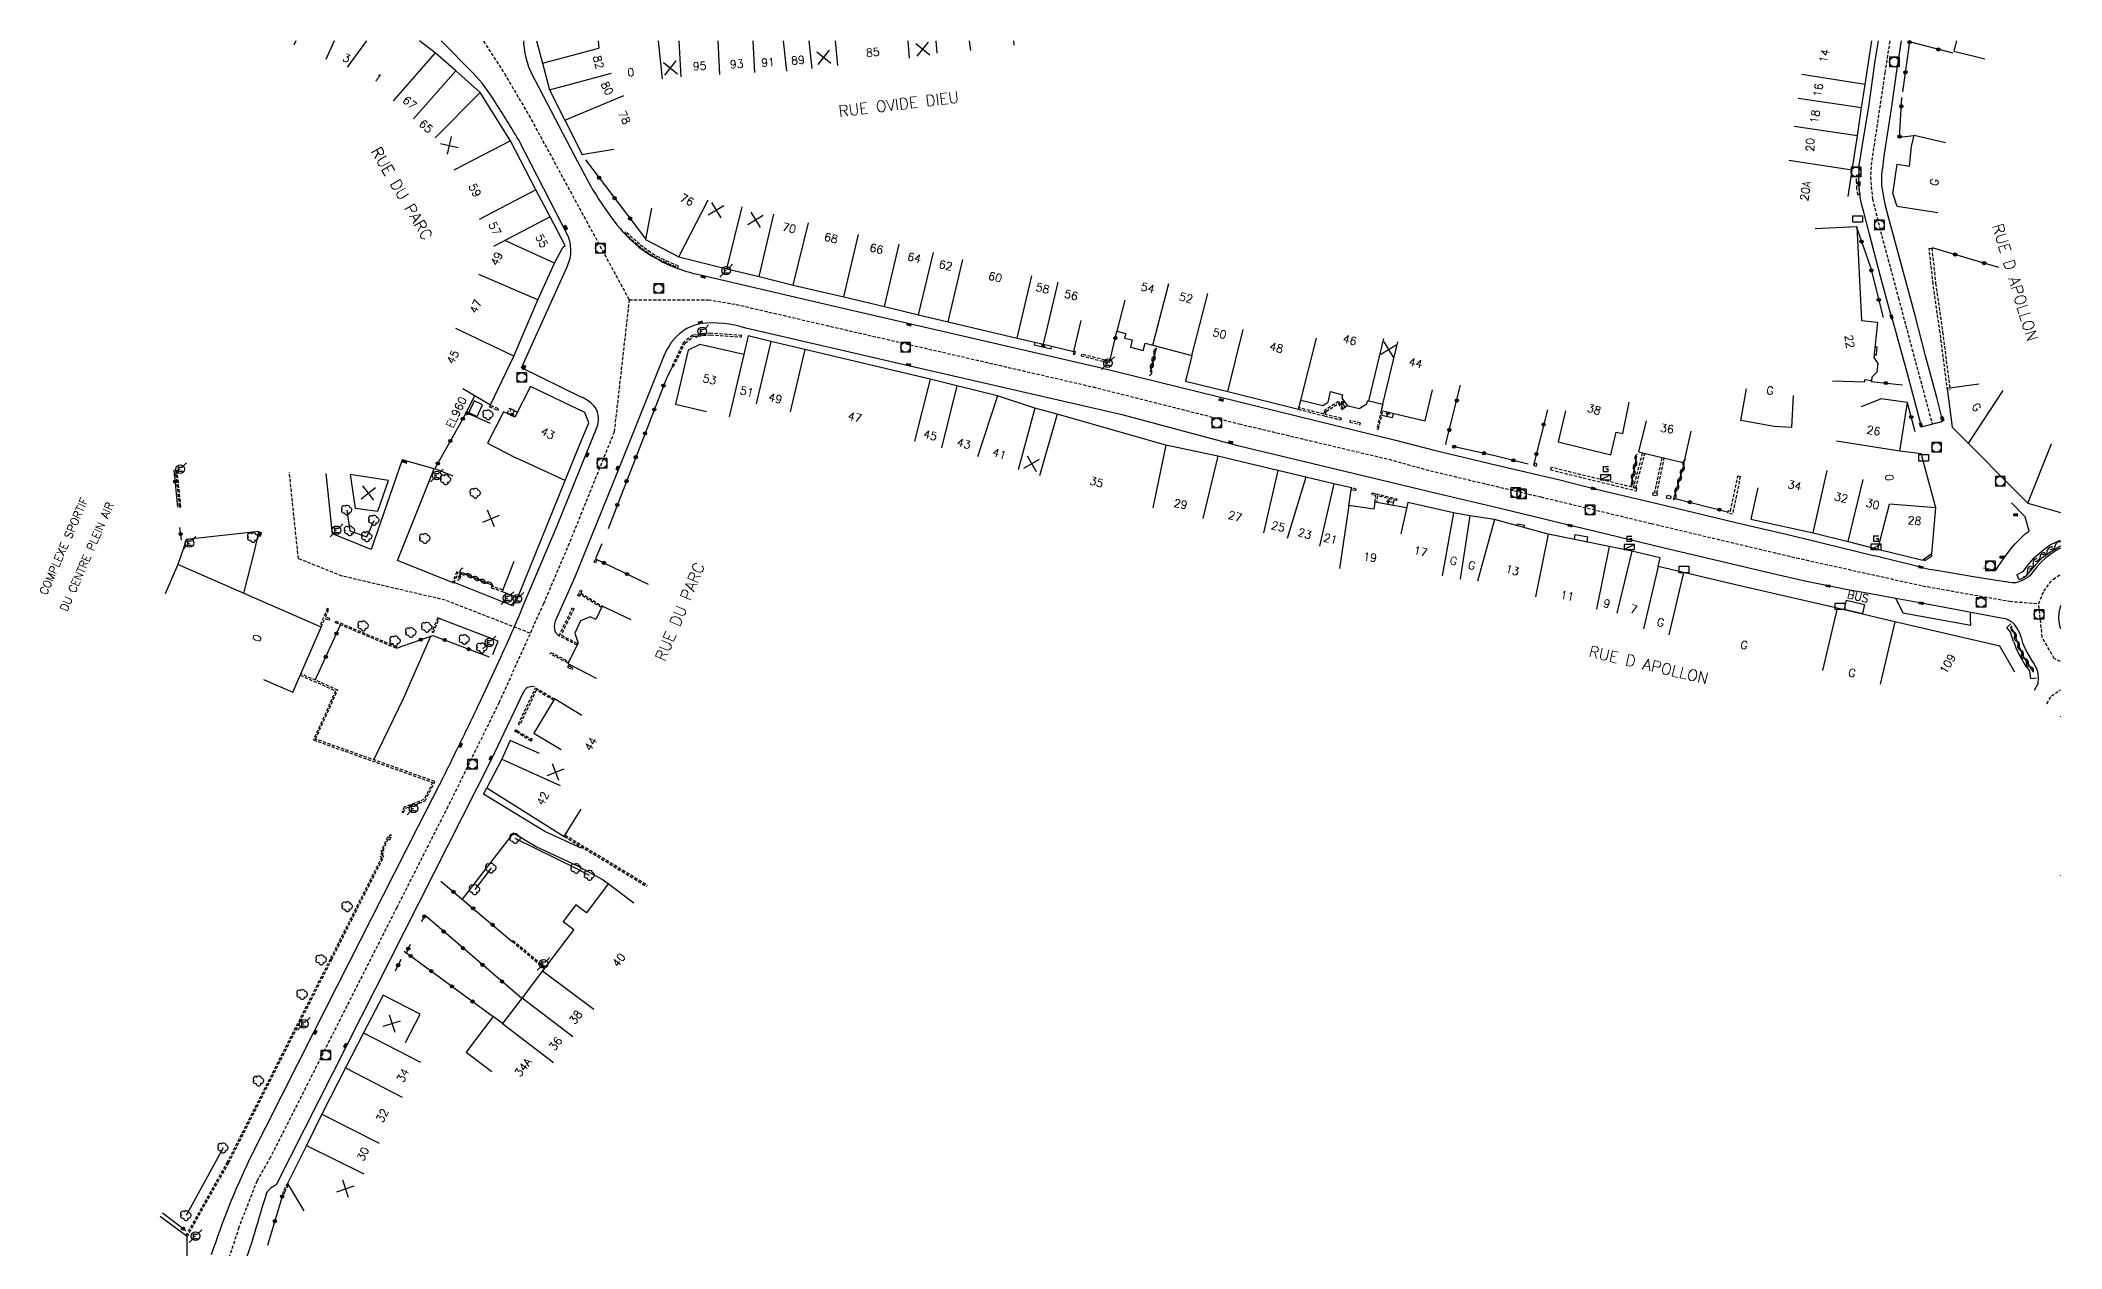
# Model space of a CAD drawing. Header units: millimetres. Extents: x 114000 to 119599, y 121000 to 124063.
# Drawn here: x 114684.4 to 115000.2, y 121811.2 to 122000.1 of the extents above; entities that cross this region are included whole.
import ezdxf
from ezdxf.enums import TextEntityAlignment as Align

# ---------------------------------------------------------------- set-up
doc = ezdxf.new("R2010")
doc.units = ezdxf.units.MM
doc.linetypes.add('DASHED', pattern=[0.75, 0.5, -0.25])
doc.layers.get('0').update_dxf_attribs({"linetype": 'CONTINUOUS'})
for name, color, linetype in [('W0001', 6, 'DASHED'), ('W0008', 7, 'CONTINUOUS'), ('W0100', 7, 'CONTINUOUS'), ('W0105', 7, 'CONTINUOUS'), ('W0112', 1, 'DASHED'), ('W0300', 7, 'CONTINUOUS'), ('W0302', 3, 'CONTINUOUS'), ('W0310', 3, 'CONTINUOUS'), ('W0322', 7, 'CONTINUOUS'), ('W0334', 7, 'CONTINUOUS'), ('W0400', 7, 'CONTINUOUS'), ('W0420', 7, 'CONTINUOUS'), ('W0432', 7, 'CONTINUOUS'), ('W0471', 7, 'CONTINUOUS'), ('W0984', 7, 'CONTINUOUS'), ('W0989', 7, 'CONTINUOUS'), ('W0991', 7, 'CONTINUOUS'), ('W1102', 7, 'CONTINUOUS'), ('W1471', 7, 'CONTINUOUS')]:
    doc.layers.add(name, color=color, linetype=linetype)
doc.styles.get("Standard").update_dxf_attribs({"font": 'romans.shx', "width": 0.85})

# ---------------------------------------------------------------- blocks, each defined once
blk = doc.blocks.new('T400')
for p, q in [((-0.15, 0.3), (0.15, 0.3)), ((-0.15, -0.25), (-0.15, 0.3)), ((-0.15, 0.15), (0.15, 0.15)), ((-0.15, 0), (0.15, 0)), ((0.15, 0.3), (0.15, -0.25)), ((-0.15, -0.15), (0.15, -0.15)), ((-0.15, -0.25), (-0.15, -0.3)), ((-0.15, -0.3), (0.15, -0.3)), ((0.15, -0.3), (0.15, -0.25))]:
    blk.add_line(p, q)
blk = doc.blocks.new('T420')
for p, q in [((0.75, 0.75), (-0.75, 0.75)), ((-0.75, 0.75), (-0.75, -0.75)), ((0.75, 0.75), (0.75, -0.75)), ((0.75, -0.75), (-0.75, -0.75))]:
    blk.add_line(p, q)
blk.add_ellipse((0, 0), major_axis=(-0.53, 0.53), ratio=1, start_param=3.926991, end_param=10.210176)
blk = doc.blocks.new('T471')
for p, q in [((-0.333334, 0.333334), (-0.333334, -0.333334)), ((-0.333334, 0.333334), (0.333334, 0.333334)), ((-0.333334, 0), (0, 0)), ((0.500001, 0.500001), (1.000002, 1.000002)), ((-0.500001, -0.500001), (-1.000002, -1.000002)), ((-0.333334, -0.333334), (0.333334, -0.333334))]:
    blk.add_line(p, q)
blk.add_ellipse((0, 0), major_axis=(0.471405, 0.471405), ratio=1, start_param=5.4977871438, end_param=11.780972451)
blk = doc.blocks.new('T300')
for p, q in [((-0.8, 0.51), (-0.86, 0.34)), ((-0.86, 0.34), (-0.86, 0.17)), ((-0.86, 0.17), (-0.74, 0.06)), ((-0.69, 0.63), (-0.8, 0.51)), ((-0.8, -0.06), (-0.74, 0.06)), ((-0.74, 0.06), (-0.69, 0.11)), ((-0.57, 0.69), (-0.69, 0.63)), ((-0.46, 0.69), (-0.57, 0.69)), ((-0.29, 0.63), (-0.46, 0.69)), ((-0.29, 0.63), (-0.17, 0.74)), ((-0.23, 0.57), (-0.29, 0.63)), ((-0.17, 0.74), (-0.06, 0.8)), ((-0.06, 0.8), (0.06, 0.8)), ((0.06, 0.8), (0.23, 0.74)), ((0.23, 0.74), (0.34, 0.63)), ((0.34, 0.63), (0.4, 0.51)), ((0.46, 0.46), (0.34, 0.46)), ((0.4, 0.51), (0.4, 0.46)), ((0.57, 0.4), (0.46, 0.46)), ((0.57, 0.4), (0.69, 0.29)), ((0.69, 0.29), (0.74, 0.17)), ((0.74, 0.06), (0.69, -0.17)), ((0.74, 0.17), (0.74, 0.06)), ((-0.8, -0.17), (-0.8, -0.06)), ((-0.8, -0.23), (-0.8, -0.17)), ((-0.74, -0.34), (-0.8, -0.23)), ((-0.69, -0.4), (-0.74, -0.34)), ((-0.51, -0.46), (-0.69, -0.4)), ((-0.4, -0.46), (-0.51, -0.46)), ((-0.4, -0.46), (-0.34, -0.46)), ((-0.34, -0.46), (-0.34, -0.4)), ((-0.34, -0.51), (-0.34, -0.46)), ((-0.29, -0.63), (-0.34, -0.51)), ((-0.17, -0.74), (-0.29, -0.63)), ((-0.06, -0.8), (-0.17, -0.74)), ((0.06, -0.8), (-0.06, -0.8)), ((0.17, -0.74), (0.06, -0.8)), ((0.23, -0.69), (0.17, -0.74)), ((0.29, -0.46), (0.23, -0.46)), ((0.29, -0.63), (0.23, -0.69)), ((0.46, -0.4), (0.29, -0.46)), ((0.34, -0.51), (0.29, -0.63)), ((0.34, -0.51), (0.34, -0.46)), ((0.57, -0.34), (0.46, -0.4)), ((0.63, -0.29), (0.57, -0.34)), ((0.69, -0.17), (0.63, -0.29))]:
    blk.add_line(p, q)
blk = doc.blocks.new('t322o')
at = {"color": 0, "linetype": 'Continuous'}
for radius in [0.25, 0.15]:
    blk.add_circle((0, 0), radius, dxfattribs=at)
blk = doc.blocks.new('t991o')
at = {"color": 0, "linetype": 'Continuous'}
for p, q in [((-1, 1), (1, -1)), ((-1, -1), (1, 1))]:
    blk.add_line(p, q, dxfattribs=at)
blk = doc.blocks.new('t310o')
at = {"color": 0, "linetype": 'Continuous'}
for centre, start, end in [((-0.5, 0.38), 216.8699, 323.1304), ((0.5, -0.37), 36.8699, 143.1303)]:
    blk.add_arc(centre, 0.625, start, end, dxfattribs=at)
blk = doc.blocks.new('T432')
at = {"flags": 128}
for points in [[(0.8, 0.8), (-0.8, 0.8)], [(-0.8, 0.8), (-0.8, 0)], [(0.8, 0.8), (-0.8, 0)], [(-0.8, 0), (0.8, 0)], [(-0.4, 2.1), (-0.4, 1.3)], [(-0.4, 1.3), (0.4, 1.3)], [(-0.39, 2.1), (0.41, 2.1)], [(0, 1.7), (0.4, 1.7)], [(0.4, 1.3), (0.4, 1.7)], [(0.8, 0), (0.8, 0.8)]]:
    blk.add_lwpolyline(points, dxfattribs=at)
blk = doc.blocks.new('T1471')
at = {"color": 0, "linetype": 'Continuous', "flags": 128}
blk.add_lwpolyline([(-0.75, -0.5), (-0.75, 0.5), (0.75, 0.5), (0.75, -0.5), (-0.75, -0.5)], dxfattribs=at)

msp = doc.modelspace()

# ---------------------------------------------------------------- linework, layer by layer
at = {"layer": 'W0001'}
for points in [[(114753.59, 122000), (114756.86, 121994.9), (114760.69, 121988.39), (114776.36, 121959.54), (114774.01, 121938.87), (114766.98, 121921.44), (114762.97, 121912.03), (114756.02, 121896.57), (114748.04, 121880.32), (114740.04, 121864.54), (114726.15, 121837.06), (114720.29, 121825.47), (114718.19, 121821.78), (114715.37, 121814.52), (114713.36, 121808.34)], [(114973.31, 122000), (114972.57, 121995.14), (114970.47, 121981.08), (114970.29, 121978.72), (114970.6, 121975.32), (114972.06, 121969.54), (114974.66, 121959.85), (114977.34, 121949.8), (114979.96, 121940.11)], [(114776.36, 121959.54), (114788.72, 121959.55), (114793.09, 121958.82), (114805.63, 121955.89), (114848.86, 121945.91), (114871.68, 121940.14), (114895.04, 121934.6), (114901.56, 121932.81)], [(114901.56, 121932.81), (114918.79, 121928.72), (114936.08, 121924.57), (114958.76, 121919.19), (114978.44, 121914.83), (114992.05, 121912.41), (114996.59, 121912.04), (114997.38, 121914), (114998.82, 121915.88), (115000, 121916.63)], [(114760.89, 121907.42), (114747.61, 121912.59), (114731.49, 121916.35), (114724.68, 121919.08), (114723.26, 121932.52)], [(115000, 121903), (114999.02, 121903.45), (114997.13, 121906.79), (114996.59, 121912.05)], [(114997.87, 121896.4), (114998.56, 121897.63), (115000, 121898.59)]]:
    msp.add_lwpolyline(points, dxfattribs=at)
at = {"layer": 'W0008', "flags": 128}
for points in [[(114711.12, 121810.28, -0.0328), (114717.09, 121825.24), (114727.1, 121845.04), (114743.39, 121877.21), (114746.71, 121883.69, 0.0009), (114749.83, 121889.99, 0.0062), (114752.91, 121896.39), (114756.28, 121903.67, 0.0066), (114758.6, 121908.83, 0.0034), (114759.92, 121911.96), (114765.08, 121924.08), (114771.44, 121939.94, 0.2559), (114770.85, 121942.96, 0.1102), (114768.87, 121944.34), (114759.55, 121948.9), (114766.6, 121964.58, 0.0928), (114767.26, 121966.96, 0.0729), (114766.91, 121969.29), (114759.04, 121984.6, 0.0086), (114755.31, 121990.63, 0.0513), (114752.03, 121994.91), (114746.96, 122000, 0.0442)], [(114759.9, 122000, 0.027527), (114759.85, 121999.6, 0.1162), (114761.62, 121993.95), (114767.86, 121981.93), (114770.32, 121977.34, 0.0252), (114774, 121971.83, 0.0598), (114777.87, 121967.78, 0.109579), (114787.01, 121963.53), (114809.32, 121958.34), (114849.7, 121949.03), (114896.1, 121937.57), (114902.12, 121936.01)], [(114901, 121929.6), (114871.65, 121936.68), (114853.57, 121941.51), (114820.02, 121949.23), (114794.57, 121955.13, 0.1036), (114787.57, 121955.83, 0.1055), (114784.73, 121954.64, 0.1421), (114781.73, 121950.61), (114774.72, 121933.18), (114767.87, 121916.19), (114764.77, 121909.3, 0.1557), (114764.76, 121907.71, 0.136544), (114765.43, 121907.01)], [(114761.59, 121899.03, 0.1421), (114760.45, 121898.92, 0.1503), (114759.82, 121898.16), (114754.78, 121887.61), (114741.24, 121860.85), (114732.17, 121842.89), (114721.2, 121821.18, 0.1135), (114719.71, 121819.94, 0.0089), (114717.82, 121813.61, -0.0027), (114715.81, 121807.53, 0.137844)]]:
    msp.add_lwpolyline(points, format="xyb", dxfattribs=at)
at = {"layer": 'W0008'}
for points in [[(114973.5, 121957.24), (114971.87, 121963.16), (114970.09, 121969.99), (114969.24, 121973.26), (114968.97, 121974.33), (114968.76, 121975.34), (114968.6, 121976.41), (114968.52, 121977.04), (114968.5, 121977.71), (114968.48, 121978.21), (114968.47, 121978.9), (114968.51, 121979.68), (114968.56, 121980.64), (114968.7, 121981.41), (114968.9, 121982.87), (114970.02, 121989.73), (114971.05, 121996.87), (114971.54, 122000)], [(114975.08, 122000), (114974.43, 121995.72), (114973.53, 121989.37), (114972.46, 121982.37), (114972.29, 121981.14), (114972.17, 121979.99)], [(114973.5, 121957.24), (114973.59, 121956.91), (114975.8, 121948.79), (114978.18, 121940), (114978.27, 121939.67), (114981.64, 121940.55), (114981.52, 121940.94), (114980.66, 121944.25), (114978.89, 121950.79), (114977.29, 121957.07), (114974.93, 121965.74), (114973.18, 121972.27), (114972.66, 121974.24), (114972.37, 121975.61), (114972.16, 121976.82), (114972.1, 121977.4), (114972.08, 121977.91), (114972.08, 121978.54), (114972.07, 121979.12), (114972.17, 121979.99)], [(114902.12, 121936.01), (114911.91, 121933.68), (114921.74, 121931.37), (114927, 121930.03), (114938.46, 121927.35), (114949.28, 121924.75), (114957.13, 121922.9), (114960.16, 121922.18), (114970.96, 121919.51)], [(114993.84, 121906.75), (114993.67, 121907.3), (114993.44, 121907.8), (114993.19, 121908.28), (114992.87, 121908.74), (114992.45, 121909.13), (114991.95, 121909.43), (114991.46, 121909.64), (114990.71, 121909.78), (114986.01, 121910.65), (114978.25, 121912.12), (114974.25, 121912.83), (114970.05, 121913.61), (114967.02, 121914.16), (114964.68, 121914.62), (114963.68, 121914.8), (114960.33, 121915.51), (114954.85, 121916.77), (114946.93, 121918.61), (114937.87, 121920.79), (114927.36, 121923.33), (114923.38, 121924.25), (114912.46, 121926.91), (114902.73, 121929.2), (114901, 121929.6)], [(114987.94, 121917.64), (114989.91, 121917.25), (114990.06, 121917.53), (114990.83, 121918.67), (114991.43, 121919.57), (114992.3, 121920.67), (114992.93, 121921.38), (114993.65, 121922.11), (114994.46, 121922.93), (114995.09, 121923.39), (114994.48, 121925.61), (114992.35, 121927.79)], [(115000, 121920.71), (114999.32, 121920.34), (114998.52, 121919.81), (114997.68, 121919.18), (114996.98, 121918.51), (114996.34, 121917.84), (114995.69, 121917.03), (114995.33, 121916.57), (114994.93, 121916.17), (114994.49, 121915.91), (114994.02, 121915.65), (114993.47, 121915.46), (114992.97, 121915.31), (114992.43, 121915.28), (114989.3, 121915.74), (114986.11, 121916.28), (114980.63, 121917.2), (114979.49, 121917.37), (114978.61, 121917.59), (114978.14, 121917.75), (114970.96, 121919.51)], [(114974.24, 121912.82), (114975.35, 121910.61), (114985.96, 121908.7), (114985.91, 121909.51), (114985.91, 121910.49), (114985.97, 121910.63)], [(115000, 121911.73), (114999.71, 121910.68), (114999.68, 121909.65), (114999.83, 121908.58), (115000, 121908.14)], [(114993.84, 121906.75), (114994.07, 121905.9), (114994.48, 121904.96), (114994.89, 121904.17), (114995.46, 121903.2), (114995.9, 121902.6), (114996.14, 121902.12), (114996.33, 121901.59), (114996.44, 121901.09), (114996.48, 121900.54), (114996.43, 121899.5), (114995.86, 121898.46)], [(115000, 121894.45), (114999.94, 121894.33)]]:
    msp.add_lwpolyline(points, dxfattribs=at)
at = {"layer": 'W0008', "flags": 128}
for points in [[(114748.77, 121915.36), (114743.92, 121917.27), (114740.15, 121918.8), (114745.9, 121933.12), (114740.91, 121934.54), (114736.07, 121920.5), (114729.99, 121922.94), (114728.99, 121932.36)], [(114716.14, 121913.66), (114717.87, 121920.41), (114718.52, 121923.31), (114707.2, 121922.07), (114705.85, 121918.15)], [(114758.96, 121913.01), (114758.13, 121911.69), (114749.03, 121915.34)], [(114755.04, 121904.09), (114755.9, 121906.16), (114746.67, 121909.71)]]:
    msp.add_lwpolyline(points, dxfattribs=at)
at = {"layer": 'W0100'}
for p, q in [((114964.37, 121946.88), (114969.37, 121946.74)), ((114757.91, 121942.47), (114758.89, 121941.97)), ((114887.93, 121942.53), (114888.53, 121943)), ((114968.9, 121942.88), (114971.9, 121944.08)), ((114895.81, 121928.27), (114895.66, 121927.42)), ((114966.49, 121912.6), (114966.17, 121911.17)), ((114966.17, 121911.17), (114969.04, 121910.5))]:
    msp.add_line(p, q, dxfattribs=at)
at = {"layer": 'W0100', "flags": 128}
for points in [[(114750.36, 121945.65), (114754.68, 121943.12), (114758.31, 121950.75), (114762.08, 121959.55), (114764.7, 121965.29), (114766.01, 121967.74), (114766.36, 121968.03), (114764.01, 121972.53), (114761.79, 121976.73), (114757.82, 121984.39), (114753.1, 121991.95), (114749.29, 121995.32), (114746.07, 121998.15), (114743.58, 122000)], [(114761.86, 122000), (114762.79, 121996.52), (114763.93, 121992.37), (114766.3, 121987.63), (114769.02, 121982.24), (114769.2, 121982.33), (114773.95, 121983.1)], [(114779.84, 121973.85), (114778.89, 121968.94), (114784.13, 121966.25), (114791.59, 121964.38), (114796.65, 121963.17), (114802, 121961.85), (114809.88, 121959.99), (114816.23, 121958.51), (114821.54, 121957.21), (114826.21, 121956.11), (114836.96, 121953.56), (114841.08, 121952.58), (114845.82, 121951.45), (114846.98, 121956.32)], [(114853.78, 121959.49), (114852.54, 121954.65), (114853.95, 121954.29), (114853.77, 121953.56), (114854.96, 121953.27), (114854.66, 121952.11), (114856.66, 121951.59), (114856.98, 121952.74), (114858.19, 121952.43), (114864.25, 121950.84), (114863.28, 121946.81), (114869.91, 121945.19), (114880.93, 121942.43), (114881.3, 121943.85), (114884.73, 121943.03), (114885.57, 121943.54), (114885.96, 121945.18), (114887.83, 121944.7), (114887.71, 121944.17), (114888.53, 121943), (114890.39, 121942.54), (114891.61, 121943.25), (114891.74, 121943.76), (114891.91, 121943.76), (114894.09, 121943.23), (114893.85, 121942.23), (114900.72, 121940.6), (114901.88, 121945.46)], [(114897.79, 121927.04), (114892.86, 121927.91), (114892.7, 121926.82), (114888.81, 121927.4), (114889.23, 121930.15), (114886.43, 121930.78), (114882.07, 121931.81), (114877.73, 121932.84), (114868.35, 121935.09), (114860.2, 121936.79), (114843.24, 121941.65), (114839.75, 121942.6), (114833.89, 121944.51), (114827.56, 121946.09), (114823.36, 121947.14), (114803.81, 121951.78), (114798.48, 121953.03), (114794.97, 121953.88), (114794.29, 121950.98), (114787.42, 121952.56), (114785.56, 121951.65), (114783.57, 121943.21), (114788.44, 121942.06)], [(114839.75, 121952.9), (114839.66, 121952.5), (114842.3, 121951.85), (114842.4, 121952.27)], [(114758.34, 121918.62), (114756.52, 121913.96), (114758.96, 121913.01), (114766.36, 121931.3), (114768.44, 121936.43), (114770.05, 121940.32), (114769.41, 121941.93), (114760.92, 121946), (114758.49, 121941.18), (114756.73, 121942.04), (114754.21, 121937.15), (114758.65, 121934.86)], [(114987.22, 121946.34), (114982.26, 121945.67), (114983.08, 121939.62), (114994.87, 121927.74), (115000, 121926.27)], [(114768.96, 121894.58), (114764.67, 121897.15), (114761.46, 121891.79), (114765.75, 121889.22)], [(114762.33, 121888.61), (114757.77, 121890.66), (114756.44, 121887.71), (114754.14, 121883.25), (114766.22, 121875.66), (114768.88, 121879.89)], [(114741.41, 121843.43), (114743.71, 121847.87), (114737.93, 121850.86), (114734.87, 121844.94), (114732.04, 121839.5), (114728.35, 121832.25), (114725.92, 121827.32), (114722.96, 121821.41), (114725.51, 121817.11)], [(114702.18, 121798.12), (114707.18, 121798.07), (114707.25, 121804.73), (114707.29, 121813.1), (114703.08, 121816.24)]]:
    msp.add_lwpolyline(points, dxfattribs=at)
at = {"layer": 'W0100'}
for points in [[(114966.82, 121975.68), (114967.45, 121979.79), (114968.26, 121985.15), (114968.9, 121989.55), (114969.48, 121993.2), (114970.51, 122000)], [(114983.72, 122000), (114983.34, 121998.41), (114988.19, 121997.23)], [(114980.85, 121973.16), (114974.49, 121974.1), (114973.83, 121976.03), (114973.8, 121976.11), (114974.49, 121980.74), (114976.41, 121980.42), (114976.71, 121983.48), (114977.14, 121985.29), (114982, 121984.11)], [(114961.66, 121970.66), (114968.18, 121970.98), (114968.9, 121956.31)], [(114968.9, 121956.31), (114971.39, 121956.06), (114970.82, 121950.53), (114971.45, 121949.59), (114971.32, 121948.24), (114970.51, 121947.43), (114970.44, 121946.87), (114969.38, 121947.02), (114969.37, 121946.72)], [(114840.98, 121952.17), (114841.08, 121952.58), (114840.74, 121952.37), (114841.29, 121952.24), (114841.08, 121952.58)], [(114958.22, 121944.58), (114957.97, 121939.58), (114955.27, 121939.72), (114950.02, 121940.69), (114950.94, 121945.61)], [(114888.23, 121942.77), (114887.66, 121943.6), (114887.56, 121943.09), (114888.12, 121943.59), (114887.66, 121943.6)], [(114922.67, 121942.16), (114921.48, 121937.31), (114929.74, 121935.28), (114930.58, 121938.85), (114931.59, 121938.65), (114932.6, 121943.54)], [(114952.7, 121930.15), (114951.6, 121925.27), (114961.35, 121923.09), (114966.79, 121921.75), (114971.47, 121920.56), (114978.49, 121918.83), (114978.53, 121918.92), (114979.77, 121919.83), (114979.9, 121919.81), (114980.5, 121927.01), (114978.4, 121934.94), (114978.33, 121935.29), (114978.24, 121935.29), (114978.26, 121935.45), (114974.89, 121935.9), (114976.07, 121943.5), (114971.9, 121944.08)], [(114758.4, 121942.22), (114758, 121941.42), (114758.38, 121941.55), (114757.87, 121941.8), (114758, 121941.42)], [(114895.74, 121941.78), (114895.57, 121941.09), (114893.93, 121941.47)], [(114894.75, 121941.28), (114894.92, 121941.98), (114894.58, 121941.77), (114895.13, 121941.64), (114894.92, 121941.98)], [(114935.26, 121940.64), (114934.08, 121935.78), (114940.59, 121934.21), (114940.91, 121934.08), (114940.95, 121934.18), (114941.18, 121934.12), (114942.3, 121939)], [(114895.74, 121927.84), (114894.76, 121928.05), (114894.98, 121927.71), (114895.09, 121928.27), (114894.76, 121928.05)], [(114992.86, 121901.34), (114990.51, 121905.39), (114974.09, 121909.2), (114965.08, 121911.31), (114949.7, 121914.89), (114941.07, 121916.9), (114937.14, 121917.83), (114937.46, 121919.19), (114933.01, 121920.26), (114929.49, 121920.98), (114919.95, 121922.9), (114911.54, 121925.18), (114907.72, 121925.76), (114905.13, 121926.22), (114898.02, 121927.84), (114896.91, 121922.96)], [(114719.22, 121900.17), (114723.8, 121898.18), (114728.23, 121908.38), (114705.85, 121918.15), (114703.85, 121913.57)], [(114776.65, 121909.49), (114772.14, 121911.65), (114771.14, 121909.57), (114770.28, 121909.96), (114768.73, 121909.34), (114767.85, 121907.4), (114768.39, 121905.85), (114766.77, 121902.68), (114771.22, 121900.4)], [(114966.49, 121912.6), (114969.36, 121911.93), (114969.04, 121910.5)], [(114777.06, 121865.22), (114773.07, 121868.23), (114769.67, 121863.72), (114768.01, 121864.97), (114766.06, 121862.34), (114767.71, 121861.11), (114762.84, 121854.65), (114759.62, 121850.4), (114756.57, 121846.38), (114755.11, 121847.48), (114750.9, 121841.93), (114754.89, 121838.91)], [(114999.93, 121869.53), (115000, 121869.48)]]:
    msp.add_lwpolyline(points, dxfattribs=at)
msp.add_lwpolyline([(114752.6, 121941.32), (114753.45, 121943.1), (114752.14, 121943.72), (114751.29, 121941.94)], close=True, dxfattribs=at)
at = {"layer": 'W0100', "flags": 128}
msp.add_lwpolyline([(114732.76, 121932.25), (114733.56, 121926.95), (114737.11, 121926.51), (114738.74, 121931.27)], close=True, dxfattribs=at)
at = {"layer": 'W0105'}
for p, q in [((114970.99, 121952.21), (114971.34, 121952.18)), ((114971.23, 121950.92), (114971.34, 121952.18)), ((114970.87, 121950.95), (114971.23, 121950.92)), ((114915.07, 121924.22), (114915.14, 121924.54)), ((114915.14, 121924.54), (114916.25, 121924.29)), ((114916.17, 121923.92), (114916.25, 121924.29)), ((114924.04, 121922.07), (114924.17, 121922.84)), ((114924.17, 121922.84), (114926.16, 121922.5)), ((114926.02, 121921.68), (114926.16, 121922.5)), ((114978.64, 121919.01), (114978.82, 121918.74)), ((114979.88, 121919.46), (114978.82, 121918.74)), ((114979.68, 121919.76), (114979.88, 121919.46))]:
    msp.add_line(p, q, dxfattribs=at)
for points in [[(115000, 121921), (114998.3, 121920.04), (114997.03, 121919.1), (114995.98, 121918), (114994.72, 121916.53), (114994.65, 121916.36), (114993.6, 121915.74), (114993.17, 121916.57), (114994.23, 121917.12), (114994.95, 121918.1), (114995.89, 121919.22), (114997.05, 121920.26), (114998.25, 121921.16), (114999.45, 121921.76), (115000, 121921.96)], [(114992.67, 121906.08), (114992.17, 121907.59), (114991.58, 121908.32), (114992.25, 121908.87)], [(114992.7, 121906.09), (114993.08, 121904.95), (114993.63, 121903.88), (114994.43, 121902.45), (114995.13, 121901.54), (114995.3, 121900.33), (114996.24, 121900.45)]]:
    msp.add_lwpolyline(points, dxfattribs=at)
at = {"layer": 'W0112'}
for p, q in [((114968.71, 121975.94), (114968.35, 121975.93)), ((114980.08, 121962.04), (114979.48, 121967.58)), ((114981.57, 121954.5), (114982.73, 121945.44)), ((114917.72, 121933.61), (114918.1, 121933.53)), ((114918.1, 121933.53), (114918.18, 121933.92)), ((114920.31, 121932.96), (114933.72, 121929.68)), ((114933.63, 121930.09), (114935.03, 121935.47)), ((114935.03, 121935.47), (114934.65, 121935.57)), ((114937.7, 121934.84), (114936.52, 121929.39)), ((114933.72, 121929.68), (114933.81, 121930.07)), ((114949.96, 121931.93), (114948.76, 121926.05)), ((114936.27, 121929.04), (114936.96, 121928.87)), ((114936.96, 121928.87), (114937.05, 121929.26)), ((114938.4, 121928.59), (114939.09, 121928.42)), ((114939.09, 121928.42), (114939.18, 121928.81)), ((114948.76, 121926.05), (114948.03, 121926.2)), ((114766.22, 121875.66), (114779.04, 121867.85)), ((114766.36, 121875.87), (114779.19, 121868.05))]:
    msp.add_line(p, q, dxfattribs=at)
for points in [[(114968.71, 121975.94), (114968.54, 121976.92), (114968.49, 121977.98), (114968.49, 121978.97), (114968.14, 121978.96)], [(114968.35, 121975.93), (114968.19, 121976.91), (114968.14, 121977.98), (114968.14, 121978.96)], [(114979.48, 121967.58), (114979.88, 121967.62), (114980.48, 121962.09), (114981.57, 121954.5)], [(114982.34, 121945.38), (114981.17, 121954.45), (114980.08, 121962.04)], [(114757.28, 121941.77), (114757.71, 121942.62), (114757.93, 121942.51), (114757.5, 121941.66)], [(114880.93, 121942.43), (114885.07, 121941.37), (114887.6, 121940.76), (114887.66, 121941), (114885.13, 121941.61), (114885.26, 121942.09), (114887.11, 121943.31), (114887.72, 121942.39), (114887.93, 121942.53), (114887.19, 121943.66), (114885.04, 121942.24), (114884.89, 121941.67), (114880.99, 121942.67)], [(114893.85, 121942.23), (114893.19, 121939.37), (114893.43, 121939.32), (114894.1, 121942.17)], [(114705.46, 121932.98), (114706.07, 121927.16), (114706.32, 121927.18), (114705.7, 121933)], [(114918.18, 121933.92), (114917.8, 121934), (114917.72, 121933.61)], [(114933.81, 121930.07), (114920.4, 121933.34), (114920.31, 121932.96)], [(114934.65, 121935.57), (114933.24, 121930.19), (114933.63, 121930.09)], [(114936.91, 121929.29), (114938.09, 121934.76), (114937.7, 121934.84)], [(114889.19, 121929.9), (114889.9, 121929.7), (114889.97, 121929.94), (114889.23, 121930.15)], [(114948.45, 121926.52), (114949.57, 121932.01), (114949.96, 121931.93)], [(114892.86, 121927.91), (114893.04, 121928.96), (114892.4, 121929.1), (114892.46, 121929.35), (114893.08, 121929.21), (114896.32, 121928.4), (114896.26, 121928.15), (114893.28, 121928.9), (114893.11, 121927.87)], [(114937.05, 121929.26), (114936.36, 121929.43), (114936.27, 121929.04)], [(114939.18, 121928.81), (114938.49, 121928.98), (114938.4, 121928.59)], [(114948.03, 121926.2), (114948.11, 121926.59), (114948.45, 121926.52)], [(114756.62, 121914.19), (114754.9, 121914.77), (114754.82, 121914.53), (114756.52, 121913.96)], [(114772.03, 121911.42), (114768.71, 121913.45), (114768.59, 121913.18), (114768.36, 121913.28), (114768.59, 121913.81), (114768.75, 121914.15), (114768.98, 121914.05), (114768.81, 121913.68), (114772.14, 121911.65)], [(114728.23, 121908.38), (114728.81, 121909.74), (114729.48, 121909.48), (114729.57, 121909.72), (114728.91, 121909.97), (114729.42, 121911.18), (114729.19, 121911.28), (114728, 121908.48)], [(114768.23, 121905.54), (114765.43, 121907.01), (114767.47, 121911.37), (114767.7, 121911.27), (114765.76, 121907.12), (114768.35, 121905.76)], [(114766.81, 121902.76), (114764.01, 121904.19), (114764.12, 121904.42), (114766.92, 121902.98)], [(114766.96, 121902.58), (114766.73, 121902.11), (114767.44, 121901.75), (114767.55, 121901.97), (114767.06, 121902.22), (114767.19, 121902.46)], [(114724.97, 121900.86), (114730.49, 121898.41), (114727.01, 121890.73), (114745.64, 121884.09), (114744.3, 121881.4), (114741.24, 121880.26), (114740.85, 121879.5), (114741.07, 121879.38), (114741.42, 121880.06), (114744.48, 121881.2), (114745.99, 121884.23), (114727.35, 121890.87), (114730.82, 121898.54), (114725.06, 121901.09)], [(114764.54, 121896.93), (114761.84, 121898.55), (114761.82, 121898.52), (114759.29, 121893.1), (114759.06, 121893.21), (114761.6, 121898.63), (114761.74, 121898.89), (114764.67, 121897.15)], [(114707.29, 121813.1), (114713.79, 121824.64), (114729.86, 121856.35), (114738.03, 121872.53), (114737.77, 121872.65), (114738.1, 121873.36), (114737.89, 121873.45), (114738.7, 121875.23), (114738.97, 121875.11), (114739.25, 121875.79), (114739.02, 121875.89), (114738.83, 121875.44), (114738.58, 121875.56), (114737.56, 121873.33), (114737.76, 121873.23), (114737.43, 121872.53), (114737.69, 121872.41), (114729.64, 121856.46), (114713.57, 121824.76), (114707.09, 121813.25)], [(114763.09, 121854.98), (114758.05, 121859.21), (114758.21, 121859.4), (114763.24, 121855.18)], [(114722.96, 121821.41), (114722.3, 121820.14), (114722.26, 121819.86), (114722.51, 121819.83), (114722.54, 121820.06), (114723.11, 121821.16)]]:
    msp.add_lwpolyline(points, dxfattribs=at)
for points in [[(114775.68, 121969.99), (114776.2, 121969.49), (114776.73, 121968.99), (114777.27, 121968.5), (114777.81, 121968.03), (114778.37, 121967.57), (114778.95, 121967.13), (114779.55, 121966.73), (114780.25, 121966.3), (114780.97, 121965.91), (114781.71, 121965.56), (114782.46, 121965.22), (114783.21, 121964.9), (114783.97, 121964.59), (114784.07, 121964.82), (114783.31, 121965.13), (114782.56, 121965.45), (114781.81, 121965.78), (114781.08, 121966.14), (114780.37, 121966.52), (114779.68, 121966.94), (114779.1, 121967.34), (114778.53, 121967.77), (114777.97, 121968.22), (114777.43, 121968.69), (114776.9, 121969.18), (114776.37, 121969.67), (114775.85, 121970.17)], [(114783.29, 121949.09), (114785.08, 121952.78), (114786.38, 121953.78), (114789.09, 121954.06), (114793.92, 121953.73), (114793.94, 121953.98), (114789.09, 121954.31), (114786.29, 121954.02), (114784.88, 121952.94), (114783.07, 121949.2)], [(114845.83, 121951.45), (114845.73, 121951.05), (114845.98, 121950.99), (114846.07, 121951.39)], [(114851.41, 121949.91), (114847.04, 121951.04), (114846.98, 121950.79), (114851.35, 121949.67)], [(114754.51, 121942.83), (114755.82, 121942.25), (114755.92, 121942.48), (114754.61, 121943.06)], [(114890.62, 121940.27), (114889, 121940.68), (114888.94, 121940.43), (114890.56, 121940.03)], [(114771.29, 121918.86), (114771.11, 121918.41), (114770.88, 121918.5), (114771.05, 121918.95)], [(114749.42, 121916.99), (114748.77, 121915.36), (114749, 121915.27), (114749.66, 121916.9)], [(114739.92, 121905.07), (114730.4, 121909.09), (114730.5, 121909.32), (114740.02, 121905.3)], [(114745.76, 121907.55), (114746.67, 121909.71), (114746.44, 121909.81), (114745.53, 121907.64)], [(114758.47, 121892.06), (114758.63, 121892.32), (114758.93, 121892.17), (114760.94, 121890.88), (114761.01, 121890.99), (114761.22, 121890.85), (114761.01, 121890.54), (114758.81, 121891.95), (114758.72, 121891.99), (114758.69, 121891.93)]]:
    msp.add_lwpolyline(points, close=True, dxfattribs=at)
at = {"layer": 'W0302', "flags": 128}
for points in [[(114732.25, 121926.65), (114732.71, 121923.42), (114735.39, 121922.5), (114736.5, 121925.06)], [(114770.17, 121869.56), (114768.08, 121870.63), (114758.57, 121875.33)], [(114754.79, 121870.69), (114752.23, 121867.33)], [(114712.93, 121826.95), (114707.13, 121816.37)]]:
    msp.add_lwpolyline(points, dxfattribs=at)
at = {"layer": 'W0310'}
for p, q in [((114932.9, 121930.46), (114933.79, 121935.07)), ((114939.54, 121928.31), (114941.24, 121934.01))]:
    msp.add_line(p, q, dxfattribs=at)
at = {"layer": 'W0310', "flags": 128}
for points in [[(114858.71, 121952.02), (114857.77, 121948.25)], [(114749.71, 121916.1), (114750.09, 121916.95), (114755.12, 121914.86)]]:
    msp.add_lwpolyline(points, dxfattribs=at)
at = {"layer": 'W0310'}
msp.add_lwpolyline([(114992.15, 121908.41), (114992.66, 121907.66), (114993.2, 121906.07), (114994.17, 121903.79), (114995.71, 121901.39)], dxfattribs=at)
at = {"layer": 'W0322'}
for p, q in [((114990.36, 121964.61), (114979.94, 121967.65)), ((114970.34, 121946.79), (114975.33, 121946.25)), ((114919.83, 121942.34), (114917.66, 121933.68)), ((114977.28, 121938.92), (114976.07, 121943.44)), ((114939.78, 121928.48), (114947.95, 121926.41))]:
    msp.add_line(p, q, dxfattribs=at)
for points in [[(114983.22, 121998.07), (114976.41, 121999.89), (114975.33, 121992.03)], [(114977.05, 121985.18), (114974.84, 121984.91), (114975.21, 121991.16)], [(114968.13, 121970.87), (114970.3, 121964.64), (114972.3, 121956.76)], [(114904.01, 121936.89), (114903.97, 121937.08), (114906.27, 121946.18)], [(114754.68, 121940.22), (114750.87, 121941.86), (114752.26, 121944.53)], [(114916.83, 121933.86), (114911.41, 121935.22), (114905.06, 121936.61)], [(114741.22, 121857.69), (114755.11, 121847.48)]]:
    msp.add_lwpolyline(points, dxfattribs=at)
at = {"layer": 'W0322', "flags": 128}
for points in [[(114769.51, 121981.44), (114778.92, 121969.06)], [(114851.42, 121949.67), (114852.57, 121954.64)], [(114783.13, 121949.17), (114782.13, 121947.15), (114773.05, 121923.75)], [(114750.87, 121941.86), (114745.99, 121933.15), (114748.83, 121932.03)], [(114705.86, 121927.13), (114705.24, 121932.95)], [(114706.41, 121921.94), (114706.15, 121923.92)], [(114772.08, 121921.4), (114771.15, 121919.22), (114771.11, 121919.03), (114779.33, 121915.09)], [(114727.3, 121900.1), (114731.25, 121908.73)], [(114740.01, 121905.07), (114745.66, 121907.07), (114754.46, 121903.7)], [(114746.95, 121868.65), (114758.08, 121859.25)], [(114759.57, 121850.33), (114744.46, 121863.27), (114743.86, 121862.33)], [(114742.14, 121858.76), (114741.55, 121857.45)], [(114740.67, 121856.4), (114739.82, 121854.61)], [(114722.29, 121819.86), (114719.85, 121811.68)], [(114707.09, 121814.01), (114703.45, 121816.73)]]:
    msp.add_lwpolyline(points, dxfattribs=at)
at = {"layer": 'W0334', "flags": 128}
for points in [[(114736.48, 121887.62), (114741.11, 121897.19), (114745.36, 121906.96)], [(114768.95, 121874), (114768.85, 121873.82), (114763.19, 121876.44), (114753.61, 121882.26), (114754.14, 121883.25)], [(114773.07, 121868.23), (114772.14, 121868.91), (114768.25, 121871.06), (114761.8, 121874.03), (114758.24, 121876.18), (114750.26, 121865.85)]]:
    msp.add_lwpolyline(points, dxfattribs=at)
at = {"layer": 'W1102'}
for p, q in [((114724.28, 122000), (114723.98, 121999.32)), ((114730.24, 122000), (114728.97, 121997.11)), ((114735.31, 122000), (114732.29, 121995.92)), ((114771.49, 122000), (114771.6, 121998.89)), ((114780.87, 122000), (114781.5, 121994.09)), ((114784.09, 122000), (114784.41, 121994.42)), ((114790.19, 122000), (114790.47, 121994.76)), ((114795.7, 122000), (114795.92, 121995.06)), ((114800.43, 122000), (114800.93, 121995.3)), ((114804.43, 122000), (114804.9, 121995.72)), ((114808.53, 122000), (114808.92, 121996.16)), ((114819.88, 122000), (114820.12, 121997.3)), ((114824.25, 122000), (114824.42, 121998.09)), ((114829.49, 122000), (114829.67, 121998.52)), ((114836.38, 122000), (114836.46, 121999.33)), ((114746.07, 121998.15), (114739.46, 121990.64)), ((114762.79, 121996.52), (114771.6, 121998.89)), ((114749.29, 121995.32), (114742.67, 121987.83)), ((114763.93, 121992.37), (114773.57, 121994.99)), ((114969.48, 121993.2), (114959.6, 121994.75)), ((114753.1, 121991.95), (114746.03, 121984.88)), ((114766.3, 121987.63), (114775.53, 121991.5)), ((114968.9, 121989.55), (114959.01, 121991)), ((114968.26, 121985.15), (114958.37, 121986.64)), ((114757.82, 121984.39), (114748.94, 121979.79)), ((114967.45, 121979.79), (114957.57, 121981.32)), ((114761.79, 121976.73), (114752.94, 121972.07)), ((114784.13, 121966.25), (114788.7, 121975.15)), ((114791.59, 121964.38), (114794.02, 121974.08)), ((114764.01, 121972.53), (114755.15, 121967.89)), ((114796.65, 121963.17), (114798.97, 121972.9)), ((114802, 121961.85), (114804.4, 121971.57)), ((114764.7, 121965.29), (114756.94, 121968.83)), ((114809.88, 121959.99), (114812.18, 121969.73)), ((114816.23, 121958.51), (114818.52, 121968.24)), ((114821.54, 121957.21), (114823.92, 121966.92)), ((114826.21, 121956.11), (114828.5, 121965.85)), ((114762.08, 121959.55), (114752.89, 121963.49)), ((114836.96, 121953.56), (114839.27, 121963.29)), ((114841.08, 121952.58), (114843.38, 121962.31)), ((114858.19, 121952.43), (114860.7, 121962.1)), ((114864.25, 121950.84), (114866.78, 121960.51)), ((114758.31, 121950.75), (114749.29, 121955.05)), ((114869.91, 121945.19), (114872.28, 121954.91)), ((114798.48, 121953.03), (114796.19, 121943.3)), ((114803.81, 121951.78), (114801.5, 121942.05)), ((114881.3, 121943.85), (114883.73, 121953.55)), ((114891.91, 121943.76), (114894.25, 121953.48)), ((114894.09, 121943.23), (114896.44, 121952.95)), ((114794.29, 121950.98), (114791.96, 121941.26)), ((114823.36, 121947.14), (114820.95, 121937.43)), ((114827.56, 121946.09), (114825.13, 121936.39)), ((114833.89, 121944.51), (114830.79, 121935)), ((114839.75, 121942.6), (114837.11, 121932.95)), ((114985.59, 121937), (114991.05, 121945.37)), ((114843.24, 121941.65), (114840.49, 121932.03)), ((114860.2, 121936.79), (114858.15, 121927.01)), ((114974.89, 121935.9), (114965.01, 121937.44)), ((114994.87, 121927.74), (114998.59, 121937.02)), ((114766.36, 121931.3), (114758.65, 121934.86)), ((114868.35, 121935.09), (114866.01, 121925.36)), ((114877.73, 121932.84), (114875.44, 121923.1)), ((114961.35, 121923.09), (114963.54, 121932.85)), ((114882.07, 121931.81), (114879.17, 121922.24)), ((114886.43, 121930.78), (114884.21, 121921.03)), ((114966.79, 121921.75), (114969.18, 121931.46)), ((114888.81, 121927.4), (114887.35, 121917.51)), ((114971.47, 121920.56), (114973.25, 121927.6)), ((114980.5, 121927.01), (114973.25, 121927.6)), ((114905.13, 121926.22), (114903.39, 121916.38)), ((114907.72, 121925.76), (114906.21, 121915.88)), ((114911.54, 121925.18), (114908.92, 121915.53)), ((114919.95, 121922.9), (114917.98, 121913.09)), ((114929.49, 121920.98), (114927.47, 121911.19)), ((114933.01, 121920.26), (114930.68, 121910.53)), ((114937.14, 121917.83), (114934.84, 121908.1)), ((114941.07, 121916.9), (114938.8, 121907.16)), ((114965.08, 121911.31), (114962.79, 121901.57)), ((114974.09, 121909.2), (114971.83, 121899.45)), ((114756.44, 121887.71), (114765.56, 121883.6)), ((114762.84, 121854.65), (114770.83, 121848.64)), ((114759.62, 121850.4), (114767.58, 121844.35)), ((114734.87, 121844.94), (114743.75, 121840.35)), ((114756.57, 121846.38), (114764.53, 121840.33)), ((114732.04, 121839.5), (114740.91, 121834.89)), ((114728.35, 121832.25), (114737.27, 121827.71)), ((114725.92, 121827.32), (114734.89, 121822.89))]:
    msp.add_line(p, q, dxfattribs=at)

# ---------------------------------------------------------------- block references
at = {"layer": 'W0300'}
for p in [(114754.33, 121941.56), (114747.71, 121931.42), (114752.34, 121929.3), (114732.25, 121926.65), (114732.71, 121923.42), (114736.5, 121925.06), (114717.6, 121922.38), (114735.39, 121922.5), (114744.47, 121922.22), (114734.84, 121908.56), (114742.28, 121907.53), (114744.76, 121908.35), (114739.82, 121906.2), (114750.63, 121906.43), (114753.38, 121905.11), (114758.57, 121875.33), (114754.79, 121870.69), (114768.08, 121870.63), (114770.17, 121869.56), (114752.23, 121867.33), (114732.34, 121864.67), (114728.27, 121856.35), (114725.3, 121850.94), (114718.48, 121837.41), (114712.93, 121826.95), (114707.13, 121816.37)]:
    msp.add_blockref('T300', p, dxfattribs=at)
at = {"layer": 'W0310'}
for p, rotation in [((114858.43, 121950.9), 256.0438519297343), ((114857.88, 121948.66), 256.0438519297343), ((114858.15, 121949.78), 256.0438519297343), ((114933.38, 121932.92), 79.06136669128675), ((114933.66, 121934.39), 79.06136669128675), ((114940.68, 121932.14), 73.41141013586055), ((114941.11, 121933.58), 73.41141013586055), ((114933.09, 121931.45), 79.06136669128675), ((114939.83, 121929.27), 73.41141013586055), ((114940.26, 121930.71), 73.41141013586055), ((114996.79, 121919.33), 220.9203780967911), ((114997.93, 121920.31), 212.9420713684165), ((114999.18, 121921.12), 212.9420713684165), ((114749.96, 121916.65), 65.81102689015488), ((114750.86, 121916.63), 337.4549042041489), ((114994.83, 121917.08), 232.7311193672191), ((114995.73, 121918.27), 232.7311193672191), ((114751.92, 121916.19), 337.4549042041489), ((114752.99, 121915.75), 337.4549042041489), ((114754.06, 121915.31), 337.4549042041489), ((114992.69, 121907.57), 288.8563857148378), ((114993.17, 121906.15), 288.8563857148378), ((114993.75, 121904.77), 292.9018581686231), ((114994.4, 121903.42), 302.6747583527076), ((114995.21, 121902.16), 302.6747583527076)]:
    msp.add_blockref('t310o', p, dxfattribs=dict(at, rotation=rotation))
at = {"layer": 'W0322'}
for p, rotation in [((114976.4, 121999.81), 262.1691889010813), ((114980.93, 121998.68), 165.038626911524), ((114975.76, 121995.1), 262.1691889010813), ((114975.13, 121989.8), 86.60131162827182), ((114974.85, 121985.06), 86.60131162827182), ((114771.66, 121978.62), 307.2330443777121), ((114774.08, 121975.43), 307.2330443777121), ((114776.5, 121972.25), 307.2330443777121), ((114968.91, 121968.63), 289.1541480042297), ((114970.43, 121964.13), 284.3150141154542), ((114983.52, 121966.61), 163.7187924213406), ((114988.08, 121965.28), 163.7187924213406), ((114971.6, 121959.53), 284.3150141154542), ((114852.32, 121953.57), 77.00029065661074), ((114781.73, 121946.12), 248.8059565463393), ((114972.7, 121946.53), 353.8517051760288), ((114780.29, 121942.39), 248.8059565463393), ((114905.67, 121943.8), 75.82734874395405), ((114750.37, 121940.95), 240.7061738148907), ((114751.01, 121941.8), 156.7595016788669), ((114904.51, 121939.2), 75.82734874395405), ((114919.25, 121940.04), 255.9434377332831), ((114976.67, 121941.22), 104.9779407804629), ((114748.41, 121937.46), 240.7061738148907), ((114778.84, 121938.66), 248.8059565463393), ((114905.27, 121936.57), 167.656546979574), ((114746.45, 121933.97), 240.7061738148907), ((114777.39, 121934.93), 248.8059565463393), ((114909.91, 121935.55), 167.656546979574), ((114914.53, 121934.44), 165.9288132593915), ((114918.1, 121935.43), 255.9434377332831), ((114705.43, 121931.11), 96.12973925331099), ((114775.95, 121931.2), 248.8059565463393), ((114774.5, 121927.47), 248.8059565463393), ((114942.08, 121927.9), 345.7775220427404), ((114946.69, 121926.73), 345.7775220427404), ((114706.28, 121922.93), 97.52467687457214), ((114772.41, 121918.41), 334.4087002541377), ((114776.01, 121916.68), 334.4087002541377), ((114730.63, 121907.37), 65.34433962700926), ((114743.78, 121906.4), 19.45376075434418), ((114747.53, 121906.35), 339.0899456075524), ((114751.27, 121904.92), 339.0899456075524), ((114728.96, 121903.74), 65.34433962700926), ((114748.91, 121866.99), 319.7985355273027), ((114744.36, 121863.13), 237.4586200280313), ((114751.97, 121864.41), 319.7985355273027), ((114747.37, 121860.78), 139.4295420857772), ((114755.02, 121861.83), 319.7985355273027), ((114741.84, 121858.1), 65.69239743949696), ((114742.22, 121856.95), 323.6957499904805), ((114750.4, 121858.18), 139.4295420857772), ((114740.25, 121855.51), 64.47810661798215), ((114745.44, 121854.59), 323.6957499904805), ((114753.44, 121855.57), 139.4295420857772), ((114748.67, 121852.22), 323.6957499904805), ((114756.48, 121852.97), 139.4295420857772), ((114751.89, 121849.85), 323.6957499904805), ((114722.14, 121819.35), 253.3409995888681), ((114706.65, 121814.34), 143.3460237910114), ((114720.99, 121815.51), 253.3409995888681)]:
    msp.add_blockref('t322o', p, dxfattribs=dict(at, rotation=rotation))
at = {"layer": 'W0400'}
for p, rotation in [((114968.5, 121977.71), 1.908042907977361), ((114766.43, 121970.81), 207.1801267901245), ((114787.95, 121963.14), 77.24044337697515), ((114787.51, 121956), 100.2041503253586), ((114820.1, 121955.65), 77.00876229153023), ((114973.59, 121956.91), 16.18386840820312), ((114759.93, 121948.93), 155.8101737890097), ((114820.02, 121949.39), 77.00876229140218), ((114868.87, 121943.89), 76.13143431020758), ((114978.18, 121940), 15.15475463867179), ((114981.52, 121940.94), 197.1302413940429), ((114870.36, 121937.25), 76.1314343099836), ((114741.31, 121934.21), 74.13497405467561), ((114769.79, 121935.31), 338.0616363875772), ((114774.56, 121933.24), 338.0616363873652), ((114927, 121930.03), 255.7585449221829), ((114923.38, 121924.25), 76.99586486847565), ((114992.99, 121925.93), 90), ((114718.65, 121922.92), 347.3148131280035), ((114978.14, 121917.75), 250.9527435302734), ((114990.87, 121919.32), 90), ((114963.68, 121914.8), 79.88777160630319), ((114978.25, 121912.12), 79.25703430221552), ((114750.02, 121889.92), 333.1562911707741), ((114754.74, 121887.9), 333.1562911709375), ((114727.3, 121845.02), 153.2075560034926), ((114732.03, 121842.96), 153.2075560035755)]:
    msp.add_blockref('T400', p, dxfattribs=dict(at, rotation=rotation))
at = {"layer": 'W0420'}
for p in [(114974.01, 121996.71), (114968.04, 121979.53), (114971.69, 121971.25), (114771.86, 121967.59), (114780.95, 121961.3), (114819.53, 121952.12), (114759.55, 121947.39), (114868.16, 121940.28), (114980.62, 121936.48), (114772.12, 121933.98), (114914.87, 121929.37), (114915.78, 121929.16), (114990.56, 121931.15), (114926.46, 121926.68), (114989.01, 121917.92), (114987.56, 121912.22), (114996.64, 121910.34), (114751.86, 121886.94), (114728.93, 121841.45)]:
    msp.add_blockref('T420', p, dxfattribs=at)
at = {"layer": 'W0432'}
for p in [(114928.94, 121931.39), (114932.63, 121920.5), (114971.18, 121920.52)]:
    msp.add_blockref('T432', p, dxfattribs=at)
at = {"layer": 'W0471'}
for p in [(114791.52, 121964.1), (114787.77, 121954.61), (114851.16, 121949.64), (114706.21, 121933.06), (114746.31, 121932.07), (114730.64, 121923.51), (114707.66, 121921.52), (114757.34, 121912.9), (114758.88, 121912.8), (114754.51, 121905.97), (114742.65, 121880.03), (114762.98, 121855.73), (114725.51, 121846.34), (114708.59, 121813.15)]:
    msp.add_blockref('T471', p, dxfattribs=at)
at = {"layer": 'W0991'}
for p, rotation in [((114822.25, 121998.71), 5.819251900721714), ((114782.82, 121995.77), 6.134433235694021), ((114806.78, 121997.44), 6.279161815031582), ((114748.25, 121983.67), 301.9865151869243), ((114789.93, 121973.56), 345.9277733131985), ((114796.09, 121972.05), 346.5735615810147), ((114894.99, 121951.76), 346.4249765665951), ((114839.25, 121933.92), 344.699428433024), ((114735.6, 121929.32), 82.93533112577798), ((114754.78, 121925.34), 67.98607101077894), ((114764.86, 121885.7), 65.75274202340238), ((114739.29, 121846.41), 332.6311160172835), ((114732.04, 121820.56), 63.41323456776505)]:
    msp.add_blockref('t991o', p, dxfattribs=dict(at, rotation=rotation))
at = {"layer": 'W1471'}
for p in [(114968.28, 121972.17), (114978.63, 121934.83), (114941.17, 121917.38), (114965.55, 121911.64)]:
    msp.add_blockref('T1471', p, dxfattribs=at)

# ---------------------------------------------------------------- texts
at = {"layer": 'W0984'}
for s, rotation, p in [('EL960', 64.6148, (114749.35, 121941.95)), ('COMPLEXE SPORTIF', 66.4123, (114688.02, 121921.02)), ('DU CENTRE PLEIN AIR', 66.4123, (114691.63, 121919.37)), ('BUS', 346.8623, (114968.36, 121913.15))]:
    msp.add_text(s, height=1.25, rotation=rotation, dxfattribs=at).set_placement(p, align=Align.MIDDLE)
at = {"layer": 'W0989'}
for s, rotation, p in [('RUE OVIDE DIEU', 6.88, (114818.48, 121990.12)), ('RUE DU PARC', 300.4236, (114740.84, 121976.16)), ('RUE D APOLLON', 286.9934, (114992.91, 121962.26)), ('RUE DU PARC', 67.4412, (114784.28, 121910.78)), ('RUE D APOLLON', 346.8717, (114935.65, 121902.47))]:
    msp.add_text(s, height=1.75, rotation=rotation, dxfattribs=at).set_placement(p, align=Align.MIDDLE)
at = {"layer": 'W0991'}
for s, rotation, p in [('3', 336.2445, (114732.2, 121997.33)), ('82', 285.2356, (114771.56, 121996.68)), ('95', 3.2496, (114787.37, 121996.09)), ('93', 3.0881, (114793.16, 121996.41)), ('91', 2.5732, (114798.05, 121996.65)), ('89', 6.0473, (114802.73, 121997)), ('85', 5.8193, (114814.42, 121998.23)), ('14', 77.9029, (114963.1, 121997.65)), ('1', 323.4225, (114737.09, 121994.23)), ('80', 296.6724, (114772.92, 121992.6)), ('0', 5.3395, (114776.61, 121995.14)), ('16', 81.0715, (114962.13, 121992.32)), ('67', 318.6779, (114742.07, 121990.35)), ('65', 318.5257, (114744.62, 121986.66)), ('78', 296.731, (114775.61, 121988.04)), ('18', 81.6669, (114961.64, 121988.18)), ('20', 87.7572, (114960.86, 121983.77)), ('59', 297.3848, (114752.26, 121976.65)), ('20A', 80.8587, (114960.15, 121976.56)), ('G', 77.3503, (114980.27, 121977.92)), ('76', 332.8188, (114785.4, 121975.16)), ('57', 297.8328, (114755.38, 121970.66)), ('70', 346.1685, (114801.36, 121970.77)), ('55', 297.6637, (114762.71, 121968.75)), ('68', 346.7109, (114807.9, 121969.2)), ('66', 346.8083, (114815, 121967.53)), ('49', 65.4954, (114755.65, 121965.95)), ('64', 346.2406, (114820.91, 121966.11)), ('62', 346.793, (114825.82, 121964.93)), ('60', 346.6364, (114833.55, 121963.1)), ('58', 346.6989, (114840.97, 121961.34)), ('54', 345.56, (114857.39, 121961.41)), ('47', 66.8252, (114752.38, 121958.5)), ('56', 346.6047, (114845.42, 121960.29)), ('52', 345.3007, (114863.37, 121959.85)), ('50', 346.2881, (114868.61, 121954.26)), ('48', 345.9318, (114877.48, 121952.06)), ('46', 345.9318, (114888.97, 121953.26)), ('22', 278.8876, (114967.03, 121953.02)), ('45', 64.5247, (114748.82, 121950.59)), ('44', 346.6484, (114899.25, 121949.68)), ('53', 347.0431, (114788.93, 121947.1)), ('51', 346.5314, (114794.75, 121945.19)), ('G', 354.987, (114954.61, 121945.35)), ('49', 346.7351, (114799.2, 121944.13)), ('38', 343.0537, (114927.12, 121942.4)), ('G', 311.1033, (114986.85, 121942.74)), ('43', 334.3479, (114763.64, 121938.65)), ('47', 346.6453, (114811.62, 121941.19)), ('36', 351.4443, (114938.52, 121939.41)), ('26', 351.1626, (114970.79, 121939.1)), ('45', 346.0479, (114823.41, 121938.37)), ('43', 345.965, (114828.66, 121937.06)), ('41', 341.9339, (114834.19, 121935.47)), ('35', 344.0401, (114849.38, 121931.05)), ('34', 347.3503, (114958.47, 121930.52)), ('0', 272.6423, (114973.25, 121931.75)), ('29', 348.1652, (114862.53, 121927.62)), ('32', 346.1442, (114965.72, 121928.61)), ('30', 345.831, (114970.65, 121927.61)), ('27', 346.5005, (114871.05, 121925.7)), ('25', 346.7581, (114877.77, 121924.1)), ('23', 343.1694, (114881.92, 121922.98)), ('28', 354.8954, (114977.19, 121925.02)), ('21', 347.1729, (114885.94, 121922.18)), ('17', 347.2158, (114900.02, 121920.2)), ('19', 351.4953, (114892.12, 121919.3)), ('G', 347.3503, (114905.15, 121918.73)), ('G', 347.3503, (114908.01, 121918.02)), ('13', 344.7972, (114914.36, 121917.28)), ('11', 348.642, (114922.92, 121913.28)), ('9', 345.9485, (114929.1, 121912.05)), ('7', 346.5513, (114933.34, 121911.19)), ('G', 347.3503, (114937.52, 121909.12)), ('0', 66.568, (114718.22, 121906.66)), ('G', 347.3503, (114950.57, 121905.57)), ('G', 347.3503, (114967.41, 121901.22)), ('109', 59.8312, (114982.36, 121902.65)), ('44', 59.052, (114770.36, 121890.1)), ('42', 62.6952, (114762.84, 121881.58)), ('40', 53.0234, (114774.75, 121856.33)), ('38', 52.8025, (114768, 121847.39)), ('36', 52.8025, (114764.86, 121843.25)), ('34', 62.5571, (114741, 121838.3)), ('34A', 52.8025, (114759.78, 121839.57)), ('32', 63.0551, (114737.77, 121832.02)), ('30', 63.7418, (114734.76, 121826.02))]:
    msp.add_text(s, height=1.25, rotation=rotation, dxfattribs=at).set_placement(p, align=Align.MIDDLE)

doc.saveas('drawing.dxf')
